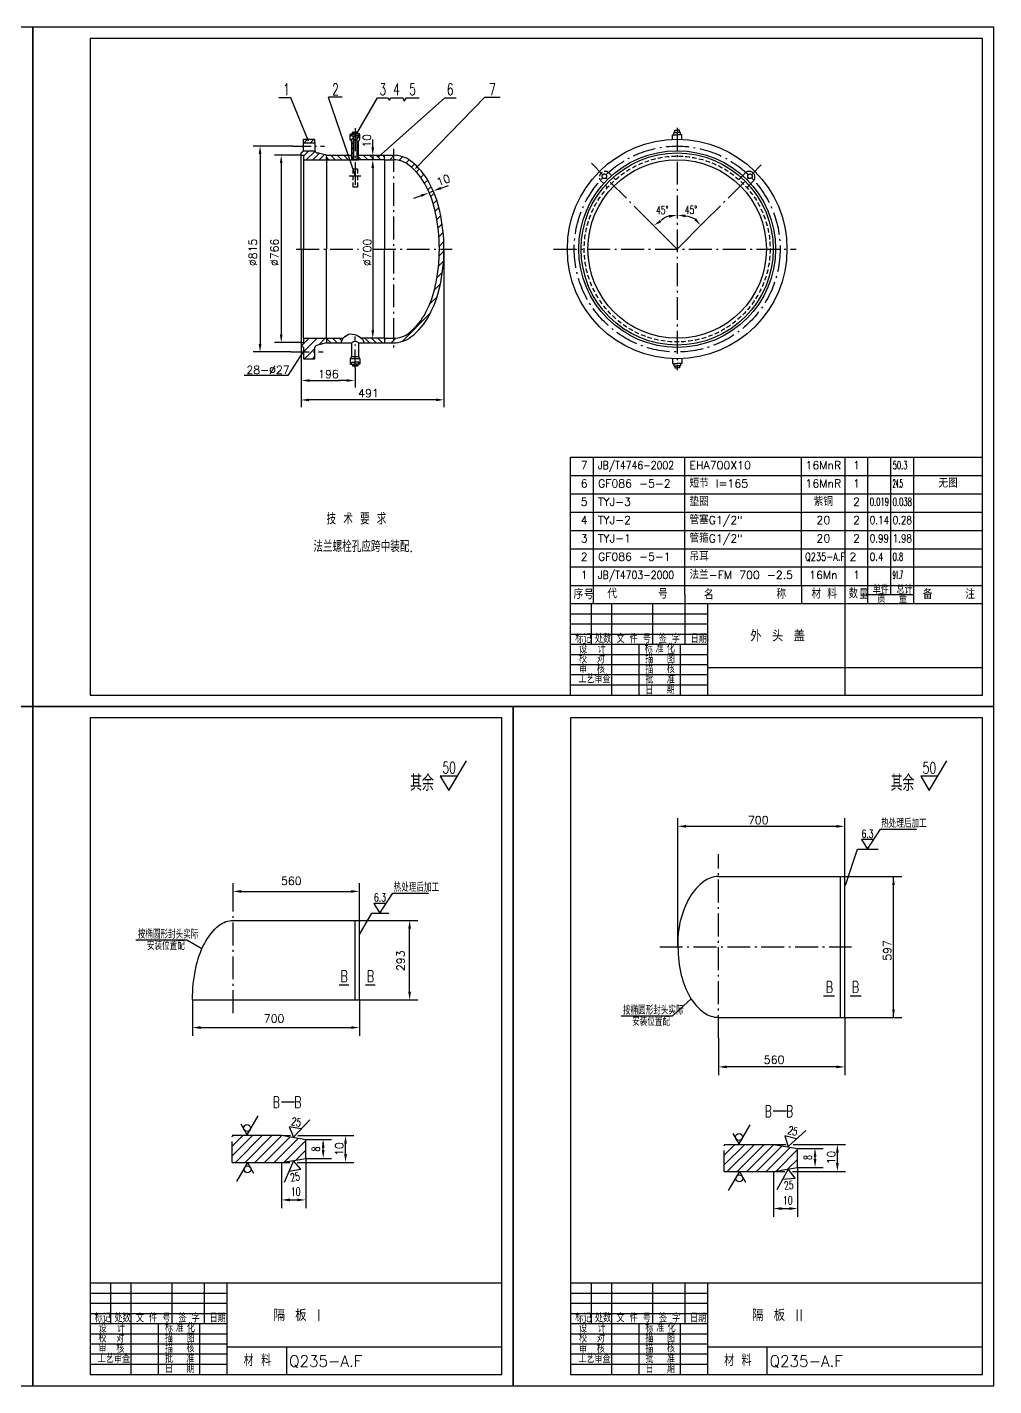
# Model space of a CAD drawing. Extents: x 0 to 2851, y -28 to 1393.
# Drawn here: x 2428 to 2851, y 799 to 1393 of the extents above; entities that cross this region are included whole.
import ezdxf
from ezdxf.enums import TextEntityAlignment as Align

# ---------------------------------------------------------------- set-up
doc = ezdxf.new("R2010")
doc.units = 0
doc.header["$LTSCALE"] = 8
doc.header["$MEASUREMENT"] = 0
for name, pattern in [('CENTER', [1.85, 1.25, -0.25, 0.1, -0.25]), ('CENTER1', [1.501, 1, -0.25, 0.001, -0.25]), ('HIDDEN', [0.375, 0.25, -0.125]), ('PHANTOM', [1.902, 1.15, -0.25, 0.001, -0.25, 0.001, -0.25])]:
    doc.linetypes.add(name, pattern=pattern)
doc.layers.get('0').update_dxf_attribs({"linetype": 'CONTINUOUS'})
for name, color, linetype in [('1', 1, 'CONTINUOUS'), ('CC', 3, 'CONTINUOUS'), ('CW', 1, 'CONTINUOUS'), ('DD', 3, 'PHANTOM'), ('HZ', 1, 'CONTINUOUS'), ('X', 3, 'CONTINUOUS'), ('XX', 2, 'HIDDEN'), ('YY', 3, 'CONTINUOUS'), ('ZX', 1, 'CENTER'), ('ZX1', 3, 'CENTER1')]:
    doc.layers.add(name, color=color, linetype=linetype)
doc.styles.add('HZ', font='txt', dxfattribs={"bigfont": 'hztxt'})

# ---------------------------------------------------------------- blocks, each defined once
blk = doc.blocks.new('*X151')
at = {"color": 0}
for p, q in [((101.22, 105.46), (110.23, 114.47)), ((101.22, 109.7), (105.99, 114.47)), ((101.22, 113.94), (101.74, 114.47)), ((102.64, 102.64), (114.47, 114.47)), ((106.88, 102.64), (118.71, 114.47)), ((111.13, 102.64), (122.93, 114.44)), ((115.37, 102.64), (126.57, 113.84)), ((119.61, 102.64), (130.21, 113.24)), ((124.07, 102.86), (133.37, 112.16)), ((129.16, 103.7), (133.37, 107.92))]:
    blk.add_line(p, q, dxfattribs=at)
blk = doc.blocks.new('G111')
for p, q in [((181.78, 260.21), (189.5, 273.25)), ((178.1, 266.54), (181.78, 260.21)), ((185.49, 266.54), (178.1, 266.54)), ((151.66, 206.66), (157.36, 215.36)), ((157.36, 215.36), (173, 215.36)), ((149.03, 210.83), (151.66, 206.66)), ((154.4, 210.83), (149.03, 210.83)), ((87.53, 203.5), (142.75, 203.5)), ((140.9, 168.71), (140.9, 203.5)), ((142.75, 168.71), (142.75, 203.5)), ((138.06, 175.14), (133.85, 175.14)), ((149.57, 175.14), (145.36, 175.14)), ((69.77, 168.71), (142.75, 168.71)), ((108.63, 124.12), (114.41, 124.12)), ((93.7, 109.73), (91.07, 114.34)), ((93.7, 109.73), (98.52, 117.99)), ((112.05, 113.23), (113.92, 108.67)), ((117.34, 112.3), (112.05, 113.23)), ((113.92, 108.67), (121.04, 116.25)), ((87.13, 109.52), (108.68, 109.52)), ((108.68, 109.52), (119.29, 107.76)), ((119.29, 99.45), (119.29, 107.76)), ((87.13, 97.69), (108.68, 97.69)), ((93.82, 97.63), (89, 89.36)), ((93.82, 97.63), (96.45, 93.01)), ((108.68, 97.69), (119.29, 99.45)), ((113.89, 98.44), (109.78, 88.88)), ((117.2, 94.79), (113.89, 98.44)), ((111.91, 93.86), (117.2, 94.79))]:
    blk.add_line(p, q)
blk.add_lwpolyline([(69.77, 168.71, -0.052168), (71.24, 182.77, -0.066026), (74.97, 193.31, -0.104674), (81.48, 201.35, -0.172021), (87.53, 203.5, -0.172021)], format="xyb")
for centre in [(93.67, 112.71), (93.85, 94.64)]:
    blk.add_circle(centre, 1.5)
at = {"layer": 'CC'}
for p, q in [((87.53, 209.31), (87.53, 219.77)), ((91.13, 216.17), (139.15, 216.17)), ((142.75, 203.5), (142.75, 219.77)), ((142.75, 203.5), (168.28, 203.5)), ((164.68, 172.31), (164.68, 199.9)), ((69.77, 168.71), (69.77, 153.04)), ((142.75, 168.71), (168.28, 168.71)), ((142.75, 168.71), (142.75, 153.04)), ((73.37, 156.64), (139.15, 156.64)), ((108.85, 109.49), (112.67, 109.56)), ((115.76, 109.49), (140.27, 109.49)), ((119.29, 107.76), (130.52, 107.76)), ((126.92, 102.99), (126.92, 106.59)), ((136.67, 101.26), (136.67, 106.63)), ((108.68, 97.69), (108.68, 77.68)), ((108.68, 97.58), (112.38, 97.67)), ((115.48, 97.69), (140.27, 97.69)), ((119.29, 99.45), (119.29, 77.68)), ((119.29, 99.45), (130.52, 99.45)), ((112.34, 81.28), (115.94, 81.28))]:
    blk.add_line(p, q, dxfattribs=at)
for points in [[(91.13, 216.77), (91.13, 215.57), (87.53, 216.17)], [(139.15, 216.77), (139.15, 215.57), (142.75, 216.17)], [(165.28, 199.9), (164.08, 199.9), (164.68, 203.5)], [(165.28, 172.31), (164.08, 172.31), (164.68, 168.71)], [(73.37, 157.24), (73.37, 156.04), (69.77, 156.64)], [(139.15, 157.24), (139.15, 156.04), (142.75, 156.64)], [(127.52, 104.14), (126.32, 104.14), (126.92, 107.74)], [(137.27, 105.89), (136.07, 105.89), (136.67, 109.49)], [(127.52, 103.07), (126.32, 103.07), (126.92, 99.47)], [(137.27, 101.32), (136.07, 101.32), (136.67, 97.72)], [(112.34, 80.68), (112.34, 81.88), (108.74, 81.28)], [(115.63, 80.68), (115.63, 81.88), (119.23, 81.28)]]:
    blk.add_solid(points, dxfattribs=at)
at = {"layer": 'DD'}
blk.add_line((87.13, 97.69), (87.13, 109.52), dxfattribs=at)
at = {"layer": 'X'}
for p, q in [((142.75, 197.25), (148.16, 206.6)), ((148.16, 206.6), (155.65, 206.6)), ((67.38, 194.82), (45.04, 194.82)), ((73.89, 191.04), (67.38, 194.82))]:
    blk.add_line(p, q, dxfattribs=at)
at = {"layer": 'ZX'}
blk.add_line((87.53, 162.95), (87.53, 209.31), dxfattribs=at)
at = {"layer": 'YY'}
blk.add_blockref('*X151', (-14.08, -4.95), dxfattribs=at)
at = {"style": 'HZ', "width": 0.7}
for s, height, p in [('50', 5, (181.96, 267.76)), ('6.3', 3.5, (151.72, 211.8)), ('B  B', 5, (111.15, 121.48))]:
    blk.add_text(s, height=height, dxfattribs=at).set_placement(p, align=Align.CENTER)
for s, height, rotation, p in [('B', 5, 360, (136.08, 176.58)), ('B', 5, 360, (147.59, 176.58)), ('25', 3.5, 350, (114.86, 113.6)), ('25', 3.5, 10, (114.91, 89.64))]:
    blk.add_text(s, height=height, rotation=rotation, dxfattribs=at).set_placement(p, align=Align.CENTER)
at = {"layer": 'CW', "style": 'HZ', "width": 0.75}
for s, p in [('其', (167.53, 260.1)), ('余', (172.68, 260.1))]:
    blk.add_text(s, height=7, dxfattribs=at).set_placement(p, align=Align.CENTER)
at = {"layer": 'CW', "style": 'HZ', "width": 0.7}
blk.add_text('热处理后加工', height=3.5, rotation=360, dxfattribs=at).set_placement((157.72, 216.08))
for s, height, p in [('按椭圆形封头实际', 3.5, (45.87, 195.56)), ('安装位置配', 3.5, (49.88, 190.62)), ('10', 3.6, (112.71, 83.08))]:
    blk.add_text(s, height=height, dxfattribs=at).set_placement(p)
blk.add_text('8', height=3.5, rotation=90, dxfattribs=at).set_placement((125.49, 103.53), align=Align.CENTER)
blk = doc.blocks.new('*X153')
at = {"color": 0}
for p, q in [((101.22, 105.46), (110.23, 114.47)), ((101.22, 109.7), (105.99, 114.47)), ((101.22, 113.94), (101.74, 114.47)), ((102.64, 102.64), (114.47, 114.47)), ((106.88, 102.64), (118.71, 114.47)), ((111.13, 102.64), (122.93, 114.44)), ((115.37, 102.64), (126.57, 113.84)), ((119.61, 102.64), (130.21, 113.24)), ((124.07, 102.86), (133.37, 112.16)), ((129.16, 103.7), (133.37, 107.92))]:
    blk.add_line(p, q, dxfattribs=at)
blk = doc.blocks.new('G121')
for p, q in [((181.78, 260.21), (189.5, 273.25)), ((178.1, 266.54), (181.78, 260.21)), ((185.49, 266.54), (178.1, 266.54)), ((152.16, 238.81), (154.79, 234.65)), ((157.53, 238.81), (152.16, 238.81)), ((154.79, 234.65), (160.49, 243.35)), ((160.38, 243.35), (176.21, 243.35)), ((89.61, 222.67), (144.84, 222.67)), ((142.98, 161.1), (142.98, 222.67)), ((144.84, 161.1), (144.84, 222.67)), ((135.59, 170.5), (140.37, 170.5)), ((147.21, 170.5), (151.99, 170.5)), ((89.61, 161.1), (144.84, 161.1)), ((113.6, 120.17), (119.38, 120.17)), ((98.67, 105.78), (103.49, 114.04)), ((98.67, 105.78), (96.04, 110.39)), ((118.61, 109.25), (120.14, 104.57)), ((123.82, 107.94), (118.61, 109.25)), ((120.14, 104.57), (127.8, 111.61)), ((92.1, 105.57), (113.65, 105.57)), ((113.65, 105.57), (124.26, 103.81)), ((124.26, 95.5), (124.26, 103.81)), ((113.65, 93.74), (124.26, 95.5)), ((92.1, 93.74), (113.65, 93.74)), ((98.79, 93.68), (93.97, 85.41)), ((98.79, 93.68), (101.42, 89.06)), ((120.16, 94.74), (115.16, 85.62)), ((117.76, 90.38), (123.11, 90.79)), ((123.11, 90.79), (120.16, 94.74))]:
    blk.add_line(p, q)
blk.add_lwpolyline([(89.61, 222.67, 0.157729), (83.46, 220.68, 0.10654), (77.14, 213.65, 0.071966), (72.98, 203.14, 0.071993), (71.97, 191.89, 0.058343), (73.42, 179.53, 0.071966), (77.14, 170.13, 0.10654), (83.46, 163.11, 0.157729), (89.61, 161.12, 0.157729)], format="xyb")
for centre in [(98.64, 108.76), (98.82, 90.69)]:
    blk.add_circle(centre, 1.5)
at = {"layer": 'CC'}
for p, q in [((71.85, 191.88), (71.85, 248.22)), ((75.45, 244.62), (141.24, 244.62)), ((144.84, 222.69), (144.84, 248.22)), ((144.84, 222.66), (169.76, 222.66)), ((166.16, 161.12), (166.16, 222.37)), ((144.84, 161.12), (144.84, 135.83)), ((144.84, 161.07), (169.76, 161.07)), ((89.61, 152.12), (89.61, 135.83)), ((141.24, 139.43), (93.21, 139.43)), ((113.82, 105.54), (119.23, 105.54)), ((122.29, 105.54), (145.24, 105.54)), ((124.26, 103.81), (135.48, 103.81)), ((131.88, 99.04), (131.88, 102.64)), ((141.64, 97.31), (141.64, 102.68)), ((124.26, 95.5), (124.26, 73.91)), ((124.26, 95.5), (135.48, 95.5)), ((113.65, 93.74), (113.65, 73.91)), ((113.65, 93.74), (118.66, 93.74)), ((121.98, 93.74), (145.24, 93.74)), ((117.25, 77.51), (120.85, 77.51))]:
    blk.add_line(p, q, dxfattribs=at)
for points in [[(75.45, 245.22), (75.45, 244.02), (71.85, 244.62)], [(141.24, 245.22), (141.24, 244.02), (144.84, 244.62)], [(166.76, 218.92), (165.56, 218.92), (166.16, 222.52)], [(166.76, 164.67), (165.56, 164.67), (166.16, 161.07)], [(93.21, 140.03), (93.21, 138.83), (89.61, 139.43)], [(141.24, 140.03), (141.24, 138.83), (144.84, 139.43)], [(132.48, 100.2), (131.28, 100.2), (131.88, 103.8)], [(142.24, 101.94), (141.04, 101.94), (141.64, 105.54)], [(132.48, 99.12), (131.28, 99.12), (131.88, 95.52)], [(142.24, 97.37), (141.04, 97.37), (141.64, 93.77)], [(117.25, 76.91), (117.25, 78.11), (113.65, 77.51)], [(120.66, 76.91), (120.66, 78.11), (124.26, 77.51)]]:
    blk.add_solid(points, dxfattribs=at)
at = {"layer": 'DD'}
blk.add_line((92.1, 93.74), (92.1, 105.57), dxfattribs=at)
at = {"layer": 'X'}
for p, q in [((145.16, 218.92), (150.48, 234.58)), ((150.48, 234.58), (159.45, 234.58)), ((77.66, 169.16), (69.45, 161.64)), ((69.45, 161.64), (47.11, 161.64))]:
    blk.add_line(p, q, dxfattribs=at)
at = {"layer": 'ZX'}
for p, q in [((89.61, 152.12), (89.61, 232.48)), ((63.97, 191.88), (147.78, 191.88))]:
    blk.add_line(p, q, dxfattribs=at)
at = {"layer": 'YY'}
blk.add_blockref('*X153', (-9.11, -8.9), dxfattribs=at)
at = {"style": 'HZ', "width": 0.7}
for s, p in [('50', (181.86, 267.67)), ('B  B', (116.12, 117.53))]:
    blk.add_text(s, height=5, dxfattribs=at).set_placement(p, align=Align.CENTER)
for s, height, rotation, p in [('6.3', 3.5, 360, (154.8, 239.61)), ('B', 5, 0.38209, (138.17, 171.89)), ('B', 5, 0.38209, (149.55, 171.89)), ('25', 3.5, 345.82907, (121.74, 109.73)), ('25', 3.5, 4.46923, (120.53, 85.97))]:
    blk.add_text(s, height=height, rotation=rotation, dxfattribs=at).set_placement(p, align=Align.CENTER)
at = {"layer": 'CW', "style": 'HZ', "width": 0.75}
for s, p in [('其', (167.53, 260.1)), ('余', (172.68, 260.1))]:
    blk.add_text(s, height=7, dxfattribs=at).set_placement(p, align=Align.CENTER)
at = {"layer": 'CW', "style": 'HZ', "width": 0.7}
blk.add_text('热处理后加工', height=3.5, rotation=360, dxfattribs=at).set_placement((160.78, 244.03))
for s, height, p in [('按椭圆形封头实际', 3.5, (47.94, 162.37)), ('安装位置配', 3.5, (51.95, 157.44)), ('10', 3.6, (117.77, 79.31))]:
    blk.add_text(s, height=height, dxfattribs=at).set_placement(p)
blk.add_text('8', height=3.5, rotation=90, dxfattribs=at).set_placement((130.46, 99.83), align=Align.CENTER)
blk = doc.blocks.new('WTGGS0')
at = {"layer": 'HZ', "style": 'HZ', "width": 0.7}
for s, p in [('      技 术 要 求', (108.01, 79.58)), ('法兰螺栓孔应跨中装配.', (122.59, 67.5))]:
    blk.add_text(s, height=5, dxfattribs=at).set_placement(p)
blk = doc.blocks.new('*X162')
at = {"color": 0}
for p, q in [((120.21, 239), (118.97, 240.24)), ((123.04, 239), (121.04, 241)), ((125.87, 239), (123.87, 241)), ((128.7, 239), (126.7, 241)), ((130.36, 240.16), (129.52, 241))]:
    blk.add_line(p, q, dxfattribs=at)
blk = doc.blocks.new('*X161')
at = {"color": 0}
for p, q in [((106.03, 239.04), (104.95, 240.12)), ((108.86, 239.04), (106.9, 241)), ((111.69, 239.04), (109.72, 241)), ((114.52, 239.04), (112.55, 241)), ((116.03, 240.35), (115.38, 241))]:
    blk.add_line(p, q, dxfattribs=at)
blk = doc.blocks.new('*X160')
at = {"color": 0}
for p, q in [((123.84, 159), (121.81, 161.04)), ((126.67, 159), (124.64, 161.04)), ((129.5, 159), (127.46, 161.04)), ((130.36, 160.97), (130.29, 161.04))]:
    blk.add_line(p, q, dxfattribs=at)
blk = doc.blocks.new('*X159')
at = {"color": 0}
for p, q in [((106.87, 159), (104.95, 160.92)), ((109.7, 159), (107.7, 161)), ((111.7, 159.83), (110.53, 161))]:
    blk.add_line(p, q, dxfattribs=at)
blk = doc.blocks.new('*X158')
for p, q in [((15.53, 49.48), (16.04, 49.98)), ((15.79, 47.61), (16.92, 48.74)), ((18.35, 48.05), (19.73, 49.43)), ((16.16, 45.86), (16.92, 46.62)), ((16.16, 43.74), (16.92, 44.5)), ((16.16, 41.62), (16.92, 42.38)), ((18.35, 45.93), (19.1, 46.68)), ((18.35, 43.8), (19.1, 44.56)), ((18.35, 41.68), (19.1, 42.44)), ((16.16, 39.5), (16.92, 40.26)), ((18.35, 39.56), (19.1, 40.32))]:
    blk.add_line(p, q)
blk = doc.blocks.new('*X157')
for p, q in [((1.25, 46.5), (2.75, 48)), ((4.07, 46.5), (5.57, 48))]:
    blk.add_line(p, q)
blk = doc.blocks.new('*X156')
for p, q in [((1, -44.96), (6.96, -39)), ((1, -41.43), (3.43, -39)), ((7.66, -41.83), (10.5, -39)), ((0.21, -42.21), (0.43, -42)), ((1.5, -48), (6, -43.5)), ((5.03, -48), (6, -47.03))]:
    blk.add_line(p, q)
blk = doc.blocks.new('*X155')
for p, q in [((24, 40.97), (24.03, 41)), ((26.27, 39), (28.27, 41)), ((30.27, 38.76), (31.89, 40.37)), ((33.35, 37.59), (34.75, 39)), ((35.78, 35.78), (37.13, 37.13)), ((37.91, 33.67), (39.27, 35.02)), ((39.82, 31.34), (41.19, 32.71)), ((41.5, 28.77), (42.89, 30.16)), ((42.93, 25.96), (44.37, 27.4)), ((44.2, 22.98), (45.69, 24.48)), ((45.29, 19.83), (46.84, 21.38)), ((46.18, 16.49), (47.81, 18.11)), ((46.89, 12.95), (48.58, 14.64)), ((47.43, 9.25), (49.2, 11.02)), ((47.81, 5.38), (49.66, 7.23)), ((47.99, 1.32), (49.93, 3.26)), ((47.63, -7.53), (49.81, -5.34)), ((47.94, -2.97), (49.99, -0.92)), ((46.98, -12.42), (49.33, -10.06)), ((45.87, -17.77), (48.48, -15.16)), ((43.73, -24.15), (47, -20.88)), ((31.69, -40.44), (44.02, -28.1)), ((24, -39.64), (24.64, -39)), ((26.88, -41), (28.92, -38.96))]:
    blk.add_line(p, q)
blk = doc.blocks.new('WTG')
for p, q in [((138.73, 250.15), (138.9, 250.32)), ((138.73, 248.05), (138.73, 250.15)), ((138.9, 250.32), (139.24, 250.32)), ((139.24, 250.32), (139.24, 249.48)), ((139.24, 249.48), (139.99, 249.48)), ((139.29, 250.29), (140.84, 250.29)), ((139.66, 250.29), (139.66, 251.01)), ((139.96, 251.13), (140.84, 251.13)), ((139.99, 249.48), (140.12, 249.31)), ((140.25, 250.29), (140.25, 251.01)), ((141.72, 251.13), (140.84, 251.13)), ((142.39, 250.29), (140.84, 250.29)), ((141.43, 250.29), (141.43, 251.01)), ((141.67, 249.48), (141.55, 249.31)), ((142.43, 249.48), (141.67, 249.48)), ((142.02, 250.29), (142.02, 251.01)), ((142.43, 250.32), (142.43, 249.48)), ((142.76, 250.32), (142.43, 250.32)), ((142.93, 250.15), (142.76, 250.32)), ((142.93, 248.05), (142.93, 250.15)), ((279.61, 248), (279.61, 250)), ((279.61, 250), (281.61, 250)), ((280.11, 250), (280.11, 251)), ((280.11, 251), (281.61, 251)), ((280.61, 251), (280.61, 252)), ((280.61, 252), (281.61, 252)), ((282.61, 252), (281.61, 252)), ((283.11, 251), (281.61, 251)), ((283.61, 250), (281.61, 250)), ((282.61, 251), (282.61, 252)), ((283.11, 250), (283.11, 251)), ((283.61, 248), (283.61, 250)), ((118.28, 246.5), (118.28, 248)), ((118.28, 248), (123.28, 248)), ((118.28, 246.5), (123.28, 246.5)), ((118.28, 245), (118.28, 246.5)), ((118.28, 243), (118.28, 245)), ((123.28, 246.5), (123.28, 248)), ((123.28, 246.57), (123.28, 245)), ((123.28, 245), (123.28, 243.04)), ((139.36, 246.96), (138.73, 248.05)), ((139.36, 239.15), (139.36, 246.96)), ((139.99, 249.47), (140.83, 249.47)), ((140.12, 249.31), (140.12, 239.15)), ((140.84, 247.81), (140.12, 247.81)), ((141.67, 249.47), (140.83, 249.47)), ((140.84, 247.81), (141.55, 247.81)), ((141.55, 249.31), (141.55, 239.15)), ((142.3, 246.96), (142.93, 248.05)), ((142.3, 241.07), (142.3, 246.96)), ((117.28, 242), (118.28, 243)), ((117.28, 200), (117.28, 242)), ((117.28, 241.05), (118.28, 241.05)), ((118.28, 243), (123.28, 243)), ((118.28, 241.09), (118.28, 239)), ((118.28, 239.04), (118.28, 200)), ((118.28, 239), (128.28, 239)), ((128.28, 241), (124.28, 242)), ((128.28, 239), (128.28, 241.09)), ((128.28, 239), (128.28, 200)), ((128.33, 241), (139.33, 241)), ((128.33, 239.04), (139.37, 239.04)), ((139.53, 238.98), (139.36, 239.15)), ((139.37, 239), (142.3, 239)), ((139.99, 238.98), (139.53, 238.98)), ((140.12, 239.15), (139.99, 238.98)), ((140.12, 239.15), (140.83, 239.15)), ((141.55, 239.15), (140.83, 239.15)), ((141.55, 239.15), (141.67, 238.98)), ((141.67, 238.98), (142.13, 238.98)), ((142.13, 238.98), (142.3, 239.15)), ((153.69, 239), (142.25, 239)), ((142.3, 239.15), (142.3, 241.07)), ((142.39, 241), (153.69, 241)), ((153.69, 239), (153.69, 241)), ((153.69, 241), (157.69, 241)), ((153.69, 239), (153.69, 200)), ((153.69, 239), (157.69, 239)), ((117.28, 200), (117.28, 158)), ((118.28, 161), (118.28, 200)), ((128.28, 161), (128.28, 200)), ((153.69, 161), (153.69, 200)), ((118.28, 161), (118.28, 159.08)), ((118.28, 161), (128.28, 161)), ((128.28, 161), (135.59, 161)), ((128.28, 161), (128.28, 158.91)), ((153.72, 161.04), (143.68, 161.04)), ((153.69, 161), (153.69, 159)), ((153.69, 161), (153.69, 159)), ((153.69, 161), (157.69, 161)), ((117.28, 159.09), (118.28, 159.09)), ((117.28, 158), (118.28, 157)), ((118.28, 157), (118.28, 155)), ((118.28, 155), (118.28, 152)), ((123.28, 155), (123.28, 156.96)), ((123.28, 152), (123.28, 155)), ((128.28, 159), (124.36, 158.02)), ((128.31, 159), (134.72, 159)), ((134.72, 159), (139.33, 159)), ((142.34, 159), (144.78, 159)), ((144.78, 159), (153.69, 159)), ((148.69, 159), (153.69, 159)), ((153.69, 159), (157.69, 159)), ((118.28, 152), (123.28, 152)), ((142.92, 151.95), (138.72, 151.95)), ((139.28, 149.71), (140.83, 149.71)), ((139.35, 153.04), (142.29, 153.04)), ((139.65, 149.71), (139.65, 148.99)), ((139.95, 148.87), (140.83, 148.87)), ((139.97, 150.51), (140.81, 150.51)), ((140.24, 149.71), (140.24, 148.99)), ((141.65, 150.51), (140.81, 150.51)), ((142.38, 149.71), (140.83, 149.71)), ((141.71, 148.87), (140.83, 148.87)), ((141.42, 149.71), (141.42, 148.99)), ((142.01, 149.71), (142.01, 148.99)), ((279.61, 152), (279.61, 150)), ((279.61, 150), (281.61, 150)), ((280.11, 150), (280.11, 149)), ((280.11, 149), (281.61, 149)), ((280.61, 149), (280.61, 148)), ((283.61, 150), (281.61, 150)), ((283.11, 149), (281.61, 149)), ((282.61, 149), (282.61, 148)), ((283.11, 150), (283.11, 149)), ((283.61, 152), (283.61, 150)), ((280.61, 148), (281.61, 148)), ((282.61, 148), (281.61, 148))]:
    blk.add_line(p, q)
for points in [[(157.69, 159, 0.165845), (165.26, 161.58, 0.105618), (173.24, 171.01, 0.068552), (177.87, 183.47, 0.054731), (179.69, 200, 0.054731), (177.87, 216.53, 0.068552), (173.24, 228.99, 0.105618), (165.26, 238.42, 0.165845), (157.69, 241, 0.165845)], [(157.69, 161, 0.17151), (164.5, 163.41, 0.10476), (171.83, 172.42, 0.066233), (176.03, 184.25, 0.052374), (177.69, 200, 0.052374), (176.03, 215.75, 0.066233), (171.83, 227.58, 0.10476), (164.5, 236.59, 0.17151), (157.69, 239, 0.17151)]]:
    blk.add_lwpolyline(points, format="xyb")
for points in [[(139.35, 159.04), (139.35, 153.04), (138.72, 151.95), (138.72, 149.85), (138.89, 149.68), (139.23, 149.68), (139.23, 150.52), (139.97, 150.52)], [(142.29, 159.04), (142.29, 153.04), (142.92, 151.95), (142.92, 149.85), (142.75, 149.68), (142.42, 149.68), (142.42, 150.52), (141.69, 150.52)]]:
    blk.add_lwpolyline(points)
for radius in [48, 43, 42, 39]:
    blk.add_circle((281.61, 200), radius)
for centre, radius, start, end in [((139.96, 250.73), 0.406, 43.60282, 136.39718), ((140.84, 249.7), 1.44, 65.81049, 114.18951), ((141.72, 250.73), 0.406, 43.60282, 136.39718), ((124.6, 243.31), 1.35, 191.1906, 259.6715), ((124.6, 156.69), 1.35, 100.3285, 168.8094), ((140.88, 157.59), 2.06, 44.62655, 135.37345), ((139.95, 149.27), 0.406, 223.60282, 316.39718), ((140.83, 150.3), 1.44, 245.81049, 294.18951), ((141.71, 149.27), 0.406, 223.60282, 316.39718)]:
    blk.add_arc(centre, radius, start, end)
at = {"layer": 'CC'}
for p, q in [((129.14, 266.35), (140.85, 232)), ((180.04, 266.14), (151.02, 240.38)), ((113.7, 245), (96.31, 245)), ((148.58, 244.46), (148.58, 247.96)), ((99.31, 241.5), (99.31, 158.5)), ((117.22, 241.05), (105.56, 241.05)), ((108.56, 238.5), (108.56, 161.5)), ((153.62, 239), (148.51, 239)), ((148.58, 241.01), (148.58, 239.02)), ((148.58, 235.5), (148.58, 164.5)), ((178.37, 226.63), (181.66, 227.81)), ((169.7, 223.32), (166.41, 222.14)), ((174.95, 225.37), (173.23, 224.62)), ((281.61, 200), (269.88, 211.73)), ((281.61, 200), (293.44, 211.83)), ((179.69, 200), (179.69, 130.92)), ((112.81, 155), (96.31, 155)), ((117.22, 159.09), (105.56, 159.09)), ((118.08, 154.91), (111.45, 144.73)), ((117.28, 158), (117.28, 130.92)), ((111.45, 144.73), (92.34, 144.73)), ((140.91, 148), (140.91, 139.52)), ((120.79, 142.52), (134.29, 142.52)), ((137.13, 142.52), (133.63, 142.52)), ((176.83, 134.02), (120.66, 134.02))]:
    blk.add_line(p, q, dxfattribs=at)
for centre, radius, start, end in [((279.52, 207.62), 6.94, 102.86889, 135.79009), ((283.6, 201.05), 13.44, 63.71245, 82.88847)]:
    blk.add_arc(centre, radius, start, end, dxfattribs=at)
for points in [[(99.9, 241.5), (98.73, 241.5), (99.31, 245)], [(149.16, 244.51), (147.99, 244.51), (148.58, 241.01)], [(109.14, 237.55), (107.97, 237.55), (108.56, 241.05)], [(149.16, 235.5), (147.99, 235.5), (148.58, 239)], [(178.56, 226.08), (178.17, 227.18), (175.07, 225.45)], [(169.9, 222.77), (169.51, 223.87), (173, 224.5)], [(278.13, 213.69), (277.93, 214.84), (281.48, 214.86)], [(285.12, 213.87), (285.26, 215.03), (281.72, 214.88)], [(274.74, 211.74), (274.12, 212.74), (271.45, 210.41)], [(289.07, 212.61), (289.94, 213.39), (291.84, 210.39)], [(109.14, 162.59), (107.97, 162.59), (108.56, 159.09)], [(149.16, 164.5), (147.99, 164.5), (148.58, 161)], [(99.9, 158.5), (98.73, 158.5), (99.31, 155)], [(120.96, 141.93), (120.96, 143.1), (117.46, 142.52)], [(137.13, 141.93), (137.13, 143.1), (140.63, 142.52)], [(120.68, 133.44), (120.68, 134.61), (117.18, 134.02)], [(176.19, 133.5), (176.19, 134.67), (179.69, 134.09)]]:
    blk.add_solid(points, dxfattribs=at)
at = {"layer": 'X'}
for p, q in [((112.74, 266.14), (107.48, 266.14)), ((120.47, 247.22), (112.74, 266.14)), ((135.19, 266.35), (129.24, 266.35)), ((141.65, 250.56), (150.61, 266.14)), ((150.61, 266.14), (154.94, 266.14)), ((154.94, 266.14), (155.86, 265.02)), ((155.86, 265.02), (156.48, 266.14)), ((156.48, 266.14), (161.74, 266.14)), ((161.74, 266.14), (162.36, 264.65)), ((162.36, 264.65), (163.28, 266.14)), ((163.28, 266.14), (168.85, 266.14)), ((167.27, 235.17), (197.52, 266.42)), ((180.04, 266.14), (184.98, 266.14)), ((197.52, 266.42), (204.24, 266.42)), ((139.99, 249.48), (139.99, 238.98)), ((141.67, 249.48), (141.67, 238.98)), ((135.55, 160.89), (135.09, 159.98)), ((136.47, 161.77), (135.55, 160.89)), ((136.47, 161.77), (137.94, 162.83)), ((137.94, 162.83), (139.04, 162.91)), ((139.04, 162.91), (141.25, 162.56)), ((141.25, 162.56), (143.09, 161.51)), ((143.09, 161.51), (144.05, 160.6)), ((144.05, 160.6), (144.38, 159.98)), ((135.09, 159.98), (134.66, 158.99)), ((144.38, 159.98), (144.75, 158.99))]:
    blk.add_line(p, q, dxfattribs=at)
at = {"layer": 'XX'}
for p, q in [((139.94, 227.09), (139.94, 235.09)), ((139.94, 235.09), (141.94, 235.09)), ((141.94, 235.09), (141.94, 227.09)), ((141.94, 227.09), (139.94, 227.09))]:
    blk.add_line(p, q, dxfattribs=at)
blk.add_circle((281.61, 200), 40.62, dxfattribs=at)
at = {"layer": 'YY'}
for p, q in [((118.28, 240.6), (120.68, 243)), ((119.51, 239), (123.34, 242.83)), ((122.34, 239), (125.12, 241.79)), ((125.16, 239), (127.39, 241.22)), ((127.99, 239), (128.28, 239.28)), ((118.28, 158.57), (117.7, 158))]:
    blk.add_line(p, q, dxfattribs=at)
at = {"layer": 'ZX'}
for p, q in [((140.88, 252.82), (140.88, 226.23)), ((281.61, 253), (281.61, 147)), ((157.69, 243.76), (157.69, 156.05)), ((138.33, 232), (143.36, 232)), ((269.88, 211.73), (244.14, 237.48)), ((293.44, 211.83), (318.38, 236.77)), ((311.66, 233.53), (308.53, 230.39)), ((315.13, 230.03), (312, 226.83)), ((115.12, 200), (142.39, 200)), ((148.6, 200), (183.23, 200)), ((227.55, 200), (333.55, 200))]:
    blk.add_line(p, q, dxfattribs=at)
at = {"layer": 'ZX', "linetype": 'HIDDEN'}
for p, q in [((251.57, 233.53), (254.7, 230.39)), ((248.1, 230.03), (251.23, 226.83))]:
    blk.add_line(p, q, dxfattribs=at)
at = {"layer": 'ZX'}
for centre, radius in [((281.61, 200), 45), ((249.79, 231.82), 1), ((313.43, 231.82), 1)]:
    blk.add_circle(centre, radius, dxfattribs=at)
at = {"layer": 'ZX', "linetype": 'HIDDEN'}
blk.add_arc((250.14, 231.47), 2.51, 55.29389, 215.90916, dxfattribs=at)
at = {"layer": 'ZX'}
blk.add_arc((313.08, 231.47), 2.51, 324.09084, 124.70611, dxfattribs=at)
at = {"layer": 'ZX1'}
for p, q in [((113.7, 245), (127.54, 245)), ((140.91, 148.07), (140.91, 161.82)), ((112.81, 155), (126.83, 155))]:
    blk.add_line(p, q, dxfattribs=at)
at = {"layer": 'YY'}
for name, p in [('*X158', (123.2, 200)), ('*X157', (117.28, 200)), ('*X161', (23.33, 0)), ('*X162', (23.33, 0)), ('*X155', (129.69, 200)), ('*X156', (117.28, 200)), ('*X159', (23.33, 0)), ('*X160', (23.33, 0))]:
    blk.add_blockref(name, p, dxfattribs=at)
at = {"style": 'HZ', "width": 0.7}
for s, p in [('1 ', (112.44, 267.33)), ('2', (132.3, 267.33)), ('3', (152.94, 267.33)), ('4', (158.96, 267.33)), ('5', (165.97, 267.33)), ('6', (182.42, 267.33)), ('7', (200.85, 267.33))]:
    blk.add_text(s, height=5, dxfattribs=at).set_placement(p, align=Align.CENTER)
at = {"layer": 'CW', "style": 'HZ', "width": 0.7}
for p in [(275.08, 215.29), (287.63, 215.39)]:
    blk.add_text('45%%d', height=3.5, dxfattribs=at).set_placement(p, align=Align.CENTER)

msp = doc.modelspace()

# ---------------------------------------------------------------- linework, layer by layer
for p, q in [((2845.82, 1387.78), (2455.82, 1387.78)), ((2455.82, 1387.78), (2455.82, 1100.78)), ((2845.82, 1100.78), (2845.82, 1387.78)), ((2665.82, 1204.78), (2845.82, 1204.78)), ((2665.82, 1148.78), (2665.82, 1204.78)), ((2675.82, 1148.78), (2675.82, 1204.78)), ((2715.82, 1148.78), (2715.82, 1204.78)), ((2766.82, 1148.78), (2766.82, 1204.78)), ((2785.82, 1148.78), (2785.82, 1204.78)), ((2795.82, 1148.78), (2795.82, 1204.78)), ((2805.82, 1148.78), (2805.82, 1204.78)), ((2815.82, 1148.78), (2815.82, 1204.78)), ((2665.82, 1100.78), (2665.82, 1148.81)), ((2665.82, 1148.69), (2845.82, 1148.69)), ((2675.82, 1140.78), (2675.82, 1148.78)), ((2715.88, 1140.78), (2715.82, 1148.78)), ((2766.89, 1140.78), (2766.89, 1148.78)), ((2785.82, 1140.78), (2785.82, 1148.78)), ((2795.82, 1140.78), (2795.82, 1148.78)), ((2805.82, 1144.78), (2805.82, 1148.78)), ((2815.82, 1140.78), (2815.82, 1148.78)), ((2665.82, 1140.78), (2845.82, 1140.78)), ((2674.81, 1140.83), (2674.81, 1123.03)), ((2683.82, 1100.78), (2683.82, 1140.83)), ((2701.76, 1123.03), (2701.76, 1140.83)), ((2715.88, 1123.03), (2715.88, 1140.83)), ((2725.82, 1100.78), (2725.82, 1140.78)), ((2785.82, 1100.78), (2785.82, 1140.78)), ((2665.82, 1127.42), (2725.89, 1127.42)), ((2665.82, 1122.98), (2725.89, 1122.98)), ((2695.82, 1100.78), (2695.82, 1123.03)), ((2713.82, 1100.78), (2713.82, 1123.03)), ((2725.82, 1112.78), (2845.82, 1112.78)), ((2455.82, 1100.78), (2845.82, 1100.78)), ((2455.82, 1090.78), (2455.82, 803.78)), ((2635.82, 1090.78), (2455.82, 1090.78)), ((2635.82, 803.78), (2635.82, 1090.78)), ((2665.82, 1090.78), (2665.82, 803.78)), ((2845.82, 1090.78), (2665.82, 1090.78)), ((2845.82, 803.78), (2845.82, 1090.78)), ((2455.82, 843.78), (2635.82, 843.78)), ((2464.81, 843.83), (2464.81, 826.03)), ((2473.82, 803.78), (2473.82, 843.83)), ((2491.76, 826.03), (2491.76, 843.83)), ((2505.88, 826.03), (2505.88, 843.83)), ((2515.82, 803.78), (2515.82, 843.78)), ((2665.82, 843.78), (2845.82, 843.78)), ((2674.81, 843.83), (2674.81, 826.03)), ((2683.82, 803.78), (2683.82, 843.83)), ((2701.76, 826.03), (2701.76, 843.83)), ((2715.88, 826.03), (2715.88, 843.83)), ((2725.82, 803.78), (2725.82, 843.78)), ((2455.82, 830.42), (2515.89, 830.42)), ((2455.82, 825.98), (2515.89, 825.98)), ((2485.82, 803.78), (2485.82, 826.03)), ((2503.82, 803.78), (2503.82, 826.03)), ((2665.82, 830.42), (2725.89, 830.42)), ((2665.82, 825.98), (2725.89, 825.98)), ((2695.82, 803.78), (2695.82, 826.03)), ((2713.82, 803.78), (2713.82, 826.03)), ((2515.82, 815.78), (2635.82, 815.78)), ((2541.82, 803.91), (2541.82, 815.78)), ((2725.82, 815.78), (2845.82, 815.78)), ((2751.82, 803.91), (2751.82, 815.78)), ((2455.82, 803.78), (2635.82, 803.78)), ((2665.82, 803.78), (2845.82, 803.78))]:
    msp.add_line(p, q)
at = {"layer": '1'}
for p, q in [((2795.82, 1144.78), (2815.82, 1144.78)), ((2665.82, 1136.3), (2725.89, 1136.3)), ((2665.82, 1131.86), (2725.89, 1131.86)), ((2665.82, 1118.54), (2725.89, 1118.54)), ((2665.82, 1114.1), (2725.89, 1114.1)), ((2725.89, 1109.66), (2665.82, 1109.66)), ((2665.82, 1105.22), (2725.89, 1105.22)), ((2455.82, 839.3), (2515.89, 839.3)), ((2665.82, 839.3), (2725.89, 839.3)), ((2455.82, 834.86), (2515.89, 834.86)), ((2665.82, 834.86), (2725.89, 834.86)), ((2455.82, 821.54), (2515.89, 821.54)), ((2665.82, 821.54), (2725.89, 821.54)), ((2455.82, 817.1), (2515.89, 817.1)), ((2665.82, 817.1), (2725.89, 817.1)), ((2515.89, 812.66), (2455.82, 812.66)), ((2455.82, 808.22), (2515.89, 808.22)), ((2725.89, 812.66), (2665.82, 812.66)), ((2665.82, 808.22), (2725.89, 808.22))]:
    msp.add_line(p, q, dxfattribs=at)
at = {"layer": 'X'}
for p, q in [((2430.82, 1392.78), (2010.82, 1392.78)), ((2850.82, 1392.78), (2430.82, 1392.78)), ((2430.82, 1392.78), (2430.82, 1095.78)), ((2430.82, 1095.78), (2430.82, 1392.78)), ((2850.82, 1095.78), (2850.82, 1392.78)), ((2665.82, 1196.78), (2845.82, 1196.78)), ((2665.82, 1188.78), (2845.82, 1188.78)), ((2665.82, 1180.78), (2845.82, 1180.78)), ((2665.82, 1172.78), (2845.82, 1172.78)), ((2665.82, 1164.78), (2845.82, 1164.78)), ((2665.82, 1156.78), (2845.82, 1156.78)), ((2010.82, 1095.78), (2430.82, 1095.78)), ((2430.82, 1095.78), (2010.82, 1095.78)), ((2430.82, 1095.78), (2430.82, 798.78)), ((2640.82, 1095.78), (2430.82, 1095.78)), ((2430.82, 1095.78), (2850.82, 1095.78)), ((2430.82, 798.78), (2430.82, 1095.78)), ((2640.82, 798.78), (2640.82, 1095.78)), ((2640.82, 1095.78), (2640.82, 798.78)), ((2850.82, 1095.78), (2640.82, 1095.78)), ((2850.82, 798.78), (2850.82, 1095.78)), ((2010.82, 798.78), (2430.82, 798.78)), ((2430.82, 798.78), (2640.82, 798.78)), ((2640.82, 798.78), (2850.82, 798.78))]:
    msp.add_line(p, q, dxfattribs=at)

# ---------------------------------------------------------------- block references
for name, p in [('WTG', (2430.82, 1095.78)), ('WTGGS0', (2430.82, 1095.78)), ('G111', (2430.82, 798.78)), ('G121', (2640.82, 798.78))]:
    msp.add_blockref(name, p)

# ---------------------------------------------------------------- texts
at = {"layer": 'CC', "style": 'HZ'}
for s, rotation, p in [('10', 90, (2578.62, 1343.08)), ('10', 20, (2610.82, 1324.28)), ('%%C815 ', 90, (2528.72, 1295.88)), ('%%C766 ', 90, (2538.22, 1295.88)), ('%%C700 ', 90, (2578.72, 1295.88)), ('597 ', 90, (2806.02, 990.68)), ('293 ', 90, (2593.32, 986.18)), ('10', 90, (2566.52, 902.28)), ('10', 90, (2781.52, 898.58))]:
    msp.add_text(s, height=3.5, rotation=rotation, dxfattribs=at).set_placement(p, align=Align.CENTER)
for s, p in [('28-%%C27', (2533.62, 1241.18)), ('196', (2560.02, 1239.38)), ('491', (2577.52, 1230.98)), ('700 ', (2749.42, 1044.38)), ('560  ', (2546.92, 1017.78)), ('700 ', (2537.82, 957.58)), ('560  ', (2757.92, 939.58))]:
    msp.add_text(s, height=3.5, dxfattribs=at).set_placement(p, align=Align.CENTER)
at = {"layer": 'CW', "style": 'HZ', "width": 0.75}
for s, height, p in [('标记', 3.5, (2457.87, 826.59)), ('设', 3.5, (2459.51, 822.2)), ('处数', 3.5, (2466.47, 826.59)), ('计', 3.5, (2467.62, 822.2)), ('文', 3.5, (2475.9, 826.59)), ('件', 3.5, (2481.64, 826.59)), ('号', 3.5, (2487.38, 826.59)), ('标', 3.5, (2488.55, 822.2)), ('准', 3.5, (2493.29, 822.32)), ('签', 3.5, (2494.51, 826.58)), ('化', 3.5, (2498.21, 822.32)), ('字', 3.5, (2500.25, 826.59)), ('日期', 3.5, (2508.03, 826.59)), ('标记', 3.5, (2667.87, 826.59)), ('设', 3.5, (2669.51, 822.2)), ('处数', 3.5, (2676.47, 826.59)), ('计', 3.5, (2677.62, 822.2)), ('文', 3.5, (2685.9, 826.59)), ('件', 3.5, (2691.64, 826.59)), ('号', 3.5, (2697.38, 826.59)), ('标', 3.5, (2698.55, 822.2)), ('准', 3.5, (2703.29, 822.32)), ('签', 3.5, (2704.51, 826.58)), ('化', 3.5, (2708.21, 822.32)), ('字', 3.5, (2710.25, 826.59)), ('日期', 3.5, (2718.03, 826.59)), ('校', 3.5, (2459.51, 817.81)), ('对', 3.5, (2467.3, 817.81)), ('描', 3.5, (2488.55, 817.81)), ('图', 3.5, (2497.98, 817.81)), ('校', 3.5, (2669.51, 817.81)), ('对', 3.5, (2677.3, 817.81)), ('描', 3.5, (2698.55, 817.81)), ('图', 3.5, (2707.98, 817.81)), ('审', 3.5, (2459.51, 813.24)), ('核', 3.5, (2467.3, 813.24)), ('描', 3.5, (2488.55, 813.23)), ('核', 3.5, (2497.94, 813.42)), ('审', 3.5, (2669.51, 813.24)), ('核', 3.5, (2677.3, 813.24)), ('描', 3.5, (2698.55, 813.23)), ('核', 3.5, (2707.94, 813.42)), ('工艺审查', 3.5, (2459.16, 808.85)), ('批', 3.5, (2488.55, 808.82)), ('日', 3.5, (2488.55, 804.4)), ('期', 3.5, (2497.9, 804.43)), ('准', 3.5, (2497.92, 808.84)), ('材 料', 5, (2522.98, 807.42)), ('工艺审查', 3.5, (2669.16, 808.85)), ('批', 3.5, (2698.55, 808.82)), ('日', 3.5, (2698.55, 804.4)), ('期', 3.5, (2707.9, 804.43)), ('准', 3.5, (2707.92, 808.84)), ('材 料', 5, (2732.98, 807.42))]:
    msp.add_text(s, height=height, dxfattribs=at).set_placement(p)
at = {"layer": 'HZ', "style": 'HZ', "width": 0.75}
for s, height, p in [('序', 4.2, (2667.16, 1142.81)), ('号', 4.2, (2671.69, 1142.68)), ('代', 4.2, (2681.91, 1143.05)), ('号', 4.2, (2704.09, 1142.97)), ('名', 4.2, (2724.12, 1142.58)), ('称', 4.2, (2755.79, 1142.88)), ('材', 4.2, (2771.12, 1143)), ('料', 4.2, (2778, 1143)), ('数', 3.94, (2787.42, 1143.13)), ('量', 3.94, (2791.96, 1142.86)), ('单件', 3.5, (2797.86, 1145.05)), ('总计', 3.5, (2808.23, 1145.05)), ('备', 4.2, (2819.78, 1142.81)), ('注', 4.2, (2838.35, 1142.81)), ('质', 3.5, (2799.93, 1141.16)), ('量', 3.5, (2809.3, 1141.14)), ('标记', 3.5, (2667.87, 1123.59)), ('设', 3.5, (2669.51, 1119.2)), ('处数', 3.5, (2676.47, 1123.59)), ('计', 3.5, (2677.62, 1119.2)), ('文', 3.5, (2685.9, 1123.59)), ('件', 3.5, (2691.64, 1123.59)), ('号', 3.5, (2697.38, 1123.59)), ('标', 3.5, (2698.25, 1119.2)), ('准', 3.5, (2702.99, 1119.32)), ('签', 3.5, (2704.35, 1123.58)), ('化', 3.5, (2707.91, 1119.32)), ('字', 3.5, (2710.09, 1123.59)), ('日期', 3.5, (2718.28, 1123.59)), ('校', 3.5, (2669.51, 1114.81)), ('对', 3.5, (2677.3, 1114.81)), ('描', 3.5, (2698.48, 1114.81)), ('图', 3.5, (2707.91, 1114.81)), ('审', 3.5, (2669.51, 1110.42)), ('核', 3.5, (2677.3, 1110.42)), ('描', 3.5, (2698.48, 1110.23)), ('核', 3.5, (2707.87, 1110.42)), ('工艺审查', 3.5, (2669.16, 1106.03)), ('批', 3.5, (2698.48, 1105.81)), ('期', 3.5, (2707.83, 1101.42)), ('准', 3.5, (2707.85, 1105.83)), ('日', 3.5, (2698.48, 1101.15))]:
    msp.add_text(s, height=height, dxfattribs=at).set_placement(p)
at = {"layer": 'X', "style": 'HZ'}
for s, p in [('7', (2673.32, 1199.53)), ('6', (2673.32, 1191.53)), ('5', (2673.32, 1183.53)), ('4', (2673.32, 1175.53)), ('3', (2673.32, 1167.53)), ('2', (2673.32, 1159.53)), ('1', (2673.32, 1151.53))]:
    msp.add_text(s, height=3.5, dxfattribs=at).set_placement(p, align=Align.RIGHT)
at = {"layer": 'X', "style": 'HZ', "width": 0.85}
for s, p in [('JB/T4746-2002', (2677.82, 1199.53)), ('JB/T4703-2000', (2677.82, 1151.53))]:
    msp.add_text(s, height=3.5, dxfattribs=at).set_placement(p)
at = {"layer": 'X', "style": 'HZ'}
for s, p in [('EHA700X10 ', (2717.82, 1199.53)), ('GF086 -5-2', (2677.82, 1191.53)), ('短节 l=165', (2717.82, 1191.53)), ('TYJ-3', (2677.82, 1183.53)), ('垫圈', (2717.82, 1183.53)), ('TYJ-2', (2677.82, 1175.53)), ('管塞G1/2"', (2717.82, 1175.53)), ('TYJ-1', (2677.82, 1167.53)), ('管箍G1/2"', (2717.82, 1167.53)), ('GF086 -5-1', (2677.82, 1159.53)), ('吊耳', (2717.82, 1159.53)), ('法兰-FM 700 -2.5', (2717.82, 1151.53))]:
    msp.add_text(s, height=3.5, dxfattribs=at).set_placement(p)
for s, height, p in [('16MnR', 3.5, (2776.32, 1199.53)), ('1', 3.5, (2790.82, 1199.53)), ('16MnR', 3.5, (2776.32, 1191.53)), ('1', 3.5, (2790.82, 1191.53)), ('无图', 3.5, (2830.82, 1191.53)), ('紫铜', 3.5, (2776.32, 1183.53)), ('2', 3.5, (2790.82, 1183.53)), ('20', 3.5, (2776.32, 1175.53)), ('2', 3.5, (2790.82, 1175.53)), ('20', 3.5, (2776.32, 1167.53)), ('2', 3.5, (2790.82, 1167.53)), ('2 ', 3.5, (2790.82, 1159.53)), ('16Mn', 3.5, (2776.32, 1151.53)), ('1', 3.5, (2790.82, 1151.53)), ('外 头 盖', 5, (2756.32, 1124.18)), ('隔 板 I', 5, (2546.32, 827.18)), ('隔 板 II', 5, (2756.32, 827.18))]:
    msp.add_text(s, height=height, dxfattribs=at).set_placement(p, align=Align.CENTER)
for s, height, width, p, p2 in [('50.3 ', 3.5, 0.653843, (2806.62, 1199.53), (2815.02, 1199.53)), ('24.5   ', 3.5, 0.495341, (2806.62, 1191.53), (2815.02, 1191.53)), ('0.019', 3.5, 0.72, (2796.62, 1183.53), (2805.02, 1183.53)), ('0.038', 3.5, 0.654545, (2806.62, 1183.53), (2815.02, 1183.53)), ('0.14', 3.5, 0.96, (2796.62, 1175.53), (2805.02, 1175.53)), ('0.28', 3.5, 0.847059, (2806.62, 1175.53), (2815.02, 1175.53)), ('0.99', 3.5, 0.847059, (2796.62, 1167.53), (2805.02, 1167.53)), ('1.98', 3.5, 0.9, (2806.62, 1167.53), (2815.02, 1167.53)), ('Q235-A.F', 3.5, 0.714286, (2768.32, 1159.53), (2785.82, 1159.53)), ('0.4 ', 3.5, 0.898673, (2796.62, 1159.53), (2805.02, 1159.53)), ('0.8  ', 3.5, 0.756015, (2806.62, 1159.53), (2815.02, 1159.53)), ('91.7   ', 3.5, 0.531937, (2806.62, 1151.53), (2815.02, 1151.53)), ('Q235-A.F', 5, 0.914286, (2542.82, 807.08), (2574.82, 807.08)), ('Q235-A.F', 5, 0.914286, (2752.82, 807.08), (2784.82, 807.08))]:
    msp.add_text(s, height=height, dxfattribs=dict(at, width=width)).set_placement(p, p2, align=Align.FIT)

doc.saveas('drawing.dxf')
